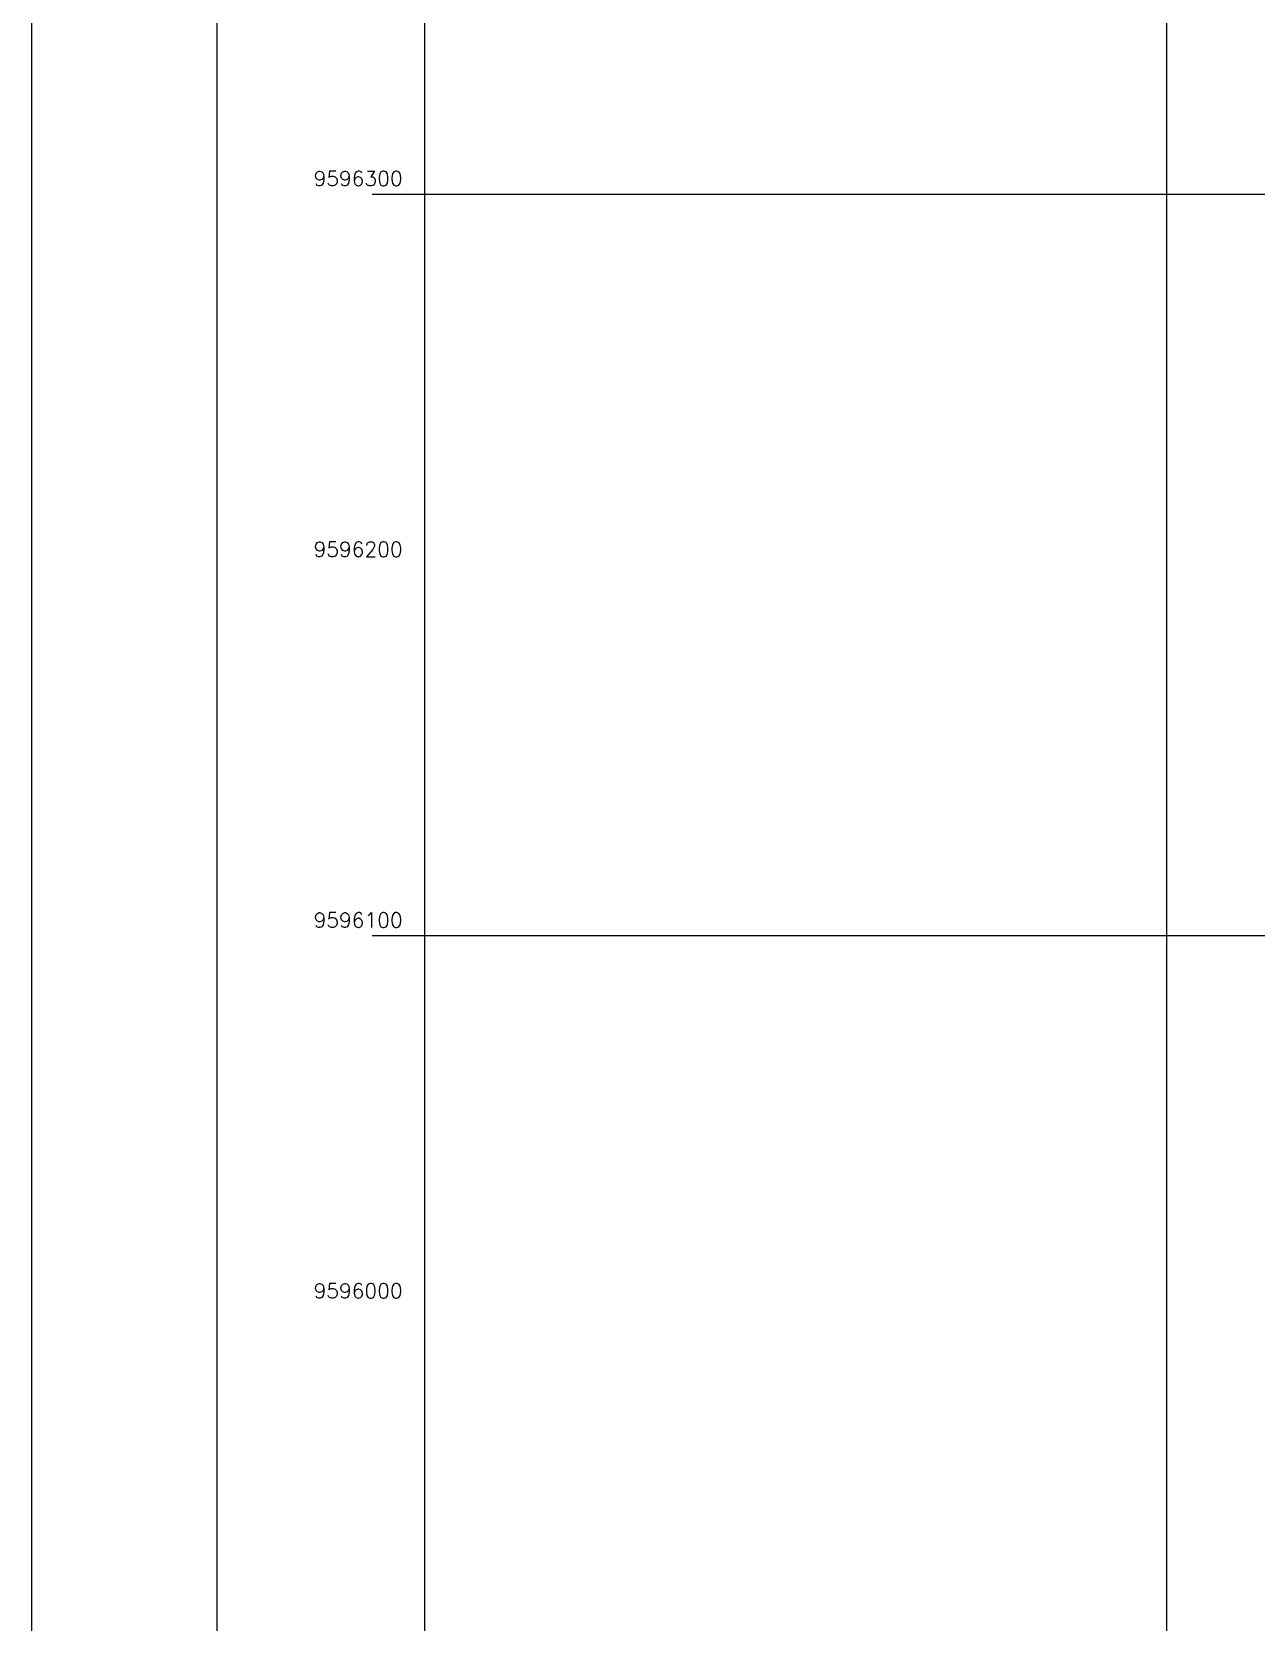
# Model space of a CAD drawing. Header units: millimetres. Extents: x 276147 to 291056, y 9594849 to 9609891.
# Drawn here: x 282379.1 to 282709.2, y 9607107.8 to 9607536.7 of the extents above; entities that cross this region are included whole.
import ezdxf
from ezdxf.enums import TextEntityAlignment as Align

# ---------------------------------------------------------------- set-up
doc = ezdxf.new("R2010")
doc.units = ezdxf.units.MM
doc.header["$LTSCALE"] = 10
for name, color, linetype in [('2000-Top_malha_coord', 2, 'Continuous'), ('LINHA02', 8, 'Continuous'), ('Top_malha_coord', 8, 'Continuous')]:
    doc.layers.add(name, color=color, linetype=linetype)
doc.styles.add('r80', font='romans.shx')

msp = doc.modelspace()

# ---------------------------------------------------------------- linework, layer by layer
at = {"color": 5}
msp.add_line((282429.13, 9605991.81), (282429.13, 9608919.04), dxfattribs=at)
at = {"layer": 'LINHA02'}
msp.add_line((282379.13, 9605973.36), (282379.13, 9608938.13), dxfattribs=at)
at = {"layer": 'Top_malha_coord'}
for p, q in [((282485.09, 9606072.33), (282485.09, 9608906.81)), ((282685.09, 9606072.33), (282685.09, 9608906.81)), ((282470.91, 9607492.92), (284285.09, 9607492.92)), ((282470.91, 9607292.92), (284285.09, 9607292.92))]:
    msp.add_line(p, q, dxfattribs=at)

# ---------------------------------------------------------------- texts
at = {"layer": '2000-Top_malha_coord', "style": 'r80'}
for s, p in [('9596300', (282455.09, 9607493.92)), ('9596200', (282455.09, 9607393.92)), ('9596100', (282455.09, 9607293.92)), ('9596000', (282455.09, 9607193.92))]:
    msp.add_text(s, height=4, dxfattribs=at).set_placement(p, align=Align.BOTTOM_LEFT)

doc.saveas('drawing.dxf')
